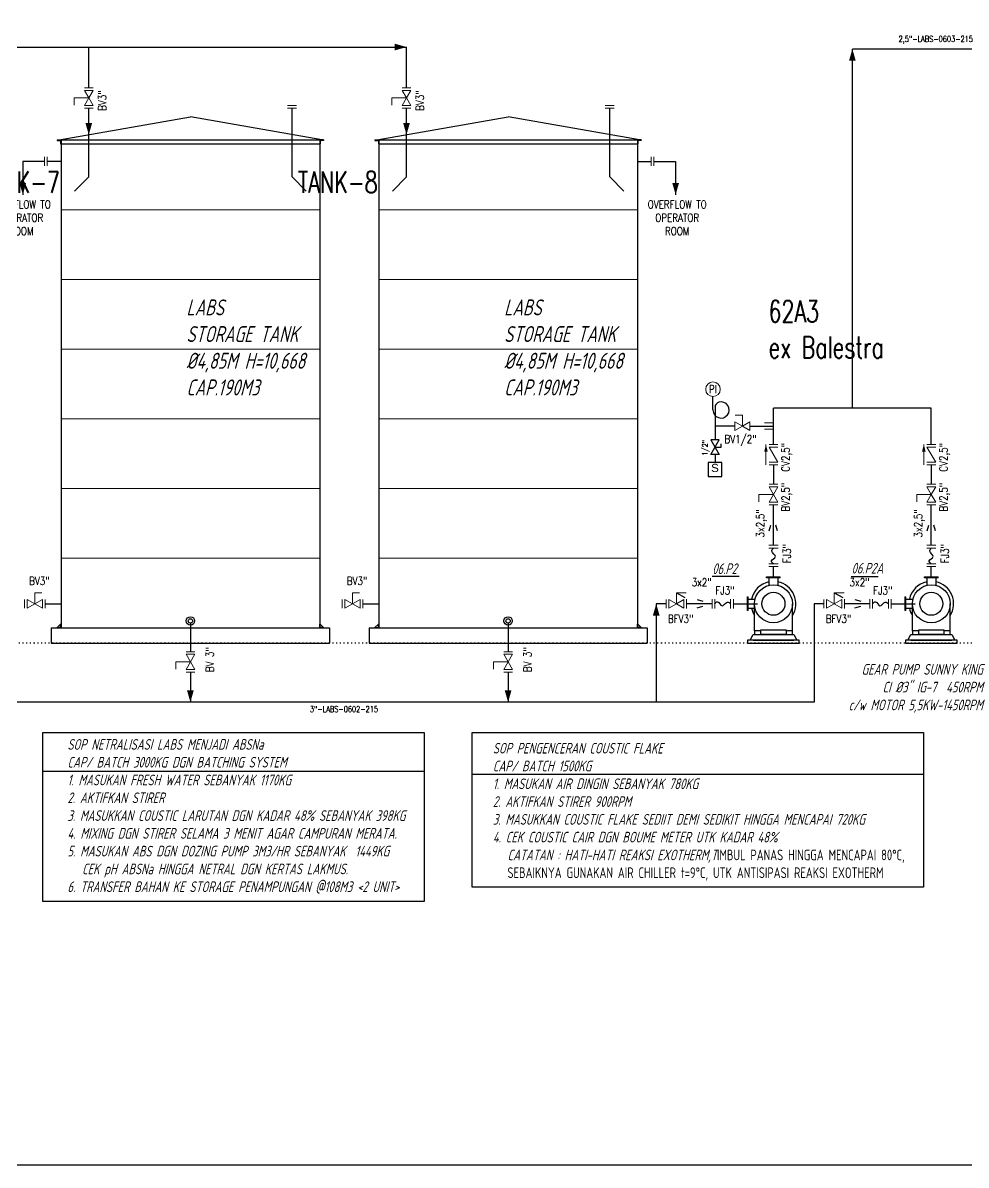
# Model space of a CAD drawing. Extents: x -29512 to 147477, y -5232 to 39709.
# Drawn here: x 140710.8 to 140799.3, y 10663.7 to 10770.8 of the extents above; entities that cross this region are included whole.
import ezdxf
from ezdxf.enums import TextEntityAlignment as Align

# ---------------------------------------------------------------- set-up
doc = ezdxf.new("R2010")
doc.units = 0
doc.linetypes.add('DOTTED', pattern=[0.25, 0, -0.25])
doc.layers.get('0').update_dxf_attribs({"linetype": 'CONTINUOUS'})
for name, color, linetype, lineweight in [('DIMENSI', 20, 'CONTINUOUS', 9), ('FITTING', 7, 'CONTINUOUS', 13), ('TAG', 140, 'CONTINUOUS', 13)]:
    doc.layers.add(name, color=color, linetype=linetype, lineweight=lineweight)
for name, color, linetype in [('DIMENSION', 3, 'CONTINUOUS'), ('HATCH', 4, 'CONTINUOUS'), ('NUVOLA', 6, 'CONTINUOUS'), ('roller', 11, 'CONTINUOUS'), ('S', 7, 'CONTINUOUS')]:
    doc.layers.add(name, color=color, linetype=linetype)
doc.styles.add('A3', font='arial.ttf', dxfattribs={"height": 0.3})
doc.styles.add('Romans100', font='romans.shx', dxfattribs={"width": 0.8, "height": 200})
doc.styles.add('S', font='ITALIC', dxfattribs={"height": 6})
doc.styles.add('S25', font='SIMPLEX', dxfattribs={"width": 0.8, "height": 0.25})
doc.styles.add('S3S', font='SIMPLEX', dxfattribs={"width": 0.7, "height": 0.3})
doc.styles.add('STYLE4', font='isocp.shx', dxfattribs={"width": 0.8, "oblique": 15, "height": 2})

# ---------------------------------------------------------------- blocks, each defined once
blk = doc.blocks.new('PRESA', base_point=(1.75, 0.1))
for p, q in [((1.5, 0.1), (1.5, 0.6)), ((1.5, 0.6), (2, 0.6)), ((2, 0.6), (2, 0.1)), ((2, 0.1), (1.5, 0.1))]:
    blk.add_line(p, q)
at = {"style": 'S', "width": 1.2}
blk.add_attdef('1', text='', height=0.3, dxfattribs=at).set_placement((1.75, 0.2), align=Align.CENTER)

msp = doc.modelspace()

# ---------------------------------------------------------------- linework, layer by layer
at = {"color": 7, "lineweight": 20}
for p, q in [((140715.6523, 10763.0917), (140715.6523, 10763.7572)), ((140717.0177, 10763.7572), (140715.6523, 10763.7572)), ((140745.4298, 10763.0917), (140745.4298, 10763.7572)), ((140746.7953, 10763.7572), (140745.4298, 10763.7572)), ((140777.6111, 10734.0365), (140778.2765, 10734.0365)), ((140778.2765, 10733.0016), (140778.2765, 10734.0365)), ((140781.1887, 10726.5867), (140779.8232, 10726.5867)), ((140779.8232, 10725.9213), (140779.8232, 10726.5867)), ((140795.9849, 10726.5867), (140794.6195, 10726.5867)), ((140794.6195, 10725.9213), (140794.6195, 10726.5867)), ((140711.961, 10716.352), (140711.961, 10717.3869)), ((140712.6264, 10717.3869), (140711.961, 10717.3869)), ((140742.404, 10717.3869), (140741.7385, 10717.3869)), ((140741.7385, 10716.352), (140741.7385, 10717.3869)), ((140772.0874, 10716.352), (140772.0874, 10717.3869)), ((140773.0098, 10717.3869), (140772.0874, 10717.3869)), ((140787.8061, 10717.3869), (140786.8837, 10717.3869)), ((140786.8837, 10716.352), (140786.8837, 10717.3869)), ((140725.1756, 10710.2363), (140725.1756, 10710.9017)), ((140726.5411, 10710.9017), (140725.1756, 10710.9017)), ((140756.3186, 10710.9017), (140754.9532, 10710.9017)), ((140754.9532, 10710.2363), (140754.9532, 10710.9017))]:
    msp.add_line(p, q, dxfattribs=at)
for p, q in [((140776.1073, 10731.7218), (140775.3205, 10731.7218)), ((140775.3205, 10731.7218), (140776.1073, 10730.3448)), ((140775.3205, 10730.3448), (140776.1073, 10731.7218)), ((140776.304, 10731.0333), (140776.304, 10731.3284)), ((140776.1073, 10730.3448), (140775.3205, 10730.3448)), ((140775.7139, 10731.0333), (140776.304, 10731.0333))]:
    msp.add_line(p, q)
at = {"color": 30, "lineweight": 20}
for p, q in [((140781.1887, 10731.2856), (140781.1887, 10731.289)), ((140795.9849, 10731.2856), (140795.9849, 10731.289))]:
    msp.add_line(p, q, dxfattribs=at)
at = {"color": 7, "lineweight": 20}
msp.add_circle((140775.5229, 10736.4638), 0.6834, dxfattribs=at)
for centre, radius in [((140726.5411, 10714.7474), 0.3934), ((140756.3186, 10714.7474), 0.3934), ((140726.5411, 10714.7474), 0.1969), ((140756.3186, 10714.7474), 0.1969)]:
    msp.add_circle(centre, radius)
for points in [[(140781.1887, 10720.0901), (140780.9913, 10720.3658), (140781.3721, 10720.769), (140781.0388, 10721.2787), (140781.1887, 10721.5752)], [(140795.9849, 10720.0901), (140795.7875, 10720.3658), (140796.1684, 10720.769), (140795.8351, 10721.2787), (140795.9849, 10721.5752)], [(140775.6889, 10716.352), (140775.9646, 10716.5494), (140776.3678, 10716.1686), (140776.8775, 10716.5019), (140777.174, 10716.352)], [(140790.4852, 10716.352), (140790.7609, 10716.5494), (140791.1641, 10716.1686), (140791.6737, 10716.5019), (140791.9703, 10716.352)]]:
    msp.add_spline(points, degree=3)
at = {"layer": 'DIMENSI', "color": 0, "linetype": 'ByBlock', "lineweight": 9}
for points in [[(140780.5449, 10718.8795), (140781.8325, 10718.8795)], [(140780.5449, 10718.7818), (140781.8325, 10718.7818)], [(140795.3411, 10718.8795), (140796.6287, 10718.8795)], [(140795.3411, 10718.7818), (140796.6287, 10718.7818)], [(140778.7125, 10715.7082), (140778.7125, 10716.9958)], [(140778.8102, 10715.7082), (140778.8102, 10716.9958)], [(140793.5087, 10715.7082), (140793.5087, 10716.9958)], [(140793.6064, 10715.7082), (140793.6064, 10716.9958)]]:
    msp.add_lwpolyline(points, close=True, dxfattribs=at)
at = {"layer": 'DIMENSION', "color": 3, "lineweight": 25}
for p, q in [((140714.2375, 10759.8173), (140726.5411, 10761.9868)), ((140738.8446, 10759.8173), (140726.5411, 10761.9868)), ((140744.0151, 10759.8173), (140756.3186, 10761.9868)), ((140768.6222, 10759.8173), (140756.3186, 10761.9868)), ((140714.4161, 10759.8173), (140714.4161, 10714.0973)), ((140738.6661, 10759.8173), (140738.6661, 10714.0973)), ((140744.1936, 10759.8173), (140744.1936, 10714.0973)), ((140768.4436, 10759.8173), (140768.4436, 10714.0973))]:
    msp.add_line(p, q, dxfattribs=at)
at = {"layer": 'DIMENSION', "color": 0, "lineweight": 25}
for p, q in [((140714.0589, 10759.8173), (140714.4161, 10759.8173)), ((140714.0589, 10759.8173), (140714.0589, 10759.7816)), ((140714.0589, 10759.7816), (140714.3803, 10759.7816)), ((140714.3803, 10759.7816), (140714.3803, 10759.4602)), ((140714.3803, 10759.4602), (140714.4161, 10759.4602)), ((140714.4161, 10759.8173), (140738.6661, 10759.8173)), ((140714.4161, 10759.8173), (140714.4161, 10759.4602)), ((140714.4161, 10759.4602), (140738.6661, 10759.4602)), ((140738.6661, 10759.8173), (140738.6661, 10759.4602)), ((140739.0232, 10759.8173), (140738.6661, 10759.8173)), ((140738.7018, 10759.4602), (140738.6661, 10759.4602)), ((140739.0232, 10759.7816), (140738.7018, 10759.7816)), ((140738.7018, 10759.7816), (140738.7018, 10759.4602)), ((140739.0232, 10759.8173), (140739.0232, 10759.7816)), ((140743.8365, 10759.8173), (140744.1936, 10759.8173)), ((140743.8365, 10759.8173), (140743.8365, 10759.7816)), ((140743.8365, 10759.7816), (140744.1579, 10759.7816)), ((140744.1579, 10759.7816), (140744.1579, 10759.4602)), ((140744.1579, 10759.4602), (140744.1936, 10759.4602)), ((140744.1936, 10759.8173), (140768.4436, 10759.8173)), ((140744.1936, 10759.8173), (140744.1936, 10759.4602)), ((140744.1936, 10759.4602), (140768.4436, 10759.4602)), ((140768.4436, 10759.8173), (140768.4436, 10759.4602)), ((140768.8008, 10759.8173), (140768.4436, 10759.8173)), ((140768.4794, 10759.4602), (140768.4436, 10759.4602)), ((140768.8008, 10759.7816), (140768.4794, 10759.7816)), ((140768.4794, 10759.7816), (140768.4794, 10759.4602)), ((140768.8008, 10759.8173), (140768.8008, 10759.7816)), ((140714.0589, 10714.133), (140714.3803, 10714.4545)), ((140714.0589, 10714.133), (140714.3803, 10714.133)), ((140714.0589, 10714.0973), (140714.0589, 10714.133)), ((140714.0589, 10714.0973), (140714.4161, 10714.0973)), ((140714.3803, 10714.133), (140714.3803, 10714.4545)), ((140714.3803, 10714.4545), (140714.4161, 10714.4545)), ((140714.4161, 10714.0973), (140714.4161, 10714.4545)), ((140738.6661, 10714.0973), (140738.6661, 10714.4545)), ((140738.7018, 10714.4545), (140738.6661, 10714.4545)), ((140738.7018, 10714.4545), (140738.6661, 10714.4545)), ((140739.0232, 10714.0973), (140738.6661, 10714.0973)), ((140738.7018, 10714.133), (140738.7018, 10714.4545)), ((140738.7018, 10714.4545), (140739.0232, 10714.133)), ((140739.0232, 10714.133), (140738.7018, 10714.133)), ((140739.0232, 10714.0973), (140739.0232, 10714.133)), ((140743.8365, 10714.133), (140744.1579, 10714.4545)), ((140743.8365, 10714.133), (140744.1579, 10714.133)), ((140743.8365, 10714.0973), (140743.8365, 10714.133)), ((140743.8365, 10714.0973), (140744.1936, 10714.0973)), ((140744.1579, 10714.133), (140744.1579, 10714.4545)), ((140744.1579, 10714.4545), (140744.1936, 10714.4545)), ((140744.1936, 10714.0973), (140744.1936, 10714.4545)), ((140768.4436, 10714.0973), (140768.4436, 10714.4545)), ((140768.4794, 10714.4545), (140768.4436, 10714.4545)), ((140768.4794, 10714.4545), (140768.4436, 10714.4545)), ((140768.8008, 10714.0973), (140768.4436, 10714.0973)), ((140768.4794, 10714.133), (140768.4794, 10714.4545)), ((140768.4794, 10714.4545), (140768.8008, 10714.133)), ((140768.8008, 10714.133), (140768.4794, 10714.133)), ((140768.8008, 10714.0973), (140768.8008, 10714.133))]:
    msp.add_line(p, q, dxfattribs=at)
at = {"layer": 'DIMENSION', "color": 8, "lineweight": 0}
for p, q in [((140714.4161, 10759.8173), (140738.6661, 10759.8173)), ((140744.1936, 10759.8173), (140768.4436, 10759.8173)), ((140714.4161, 10753.2859), (140738.6661, 10753.2859)), ((140744.1936, 10753.2859), (140768.4436, 10753.2859)), ((140714.4161, 10746.7545), (140738.6661, 10746.7545)), ((140744.1936, 10746.7545), (140768.4436, 10746.7545)), ((140714.4161, 10740.223), (140738.6661, 10740.223)), ((140744.1936, 10740.223), (140768.4436, 10740.223)), ((140714.4161, 10733.6916), (140738.6661, 10733.6916)), ((140744.1936, 10733.6916), (140768.4436, 10733.6916)), ((140714.4161, 10727.1602), (140738.6661, 10727.1602)), ((140744.1936, 10727.1602), (140768.4436, 10727.1602)), ((140714.4161, 10720.6287), (140738.6661, 10720.6287)), ((140744.1936, 10720.6287), (140768.4436, 10720.6287))]:
    msp.add_line(p, q, dxfattribs=at)
at = {"layer": 'DIMENSION', "color": 8, "lineweight": 25}
for p, q in [((140714.4161, 10759.8173), (140738.6661, 10759.8173)), ((140744.1936, 10759.8173), (140768.4436, 10759.8173))]:
    msp.add_line(p, q, dxfattribs=at)
at = {"layer": 'DIMENSION', "color": 0, "linetype": 'ByBlock', "ltscale": 0.5}
for p, q in [((140775.7139, 10733.0016), (140775.7139, 10731.7218)), ((140775.7139, 10730.3448), (140775.7139, 10729.5841)), ((140781.8325, 10718.7818), (140781.8325, 10718.8795)), ((140796.6287, 10718.7818), (140796.6287, 10718.8795))]:
    msp.add_line(p, q, dxfattribs=at)
at = {"layer": 'DIMENSION', "color": 1}
for p, q in [((140775.4314, 10718.9419), (140777.961, 10718.9419)), ((140788.4883, 10718.9074), (140791.0178, 10718.9074))]:
    msp.add_line(p, q, dxfattribs=at)
at = {"layer": 'DIMENSION', "color": 7}
for p, q in [((140713.5053, 10714.0973), (140739.5768, 10714.0973)), ((140713.5053, 10714.0973), (140713.5053, 10712.6687)), ((140739.5768, 10714.0973), (140739.5768, 10712.6687)), ((140743.2829, 10714.0973), (140769.3544, 10714.0973)), ((140743.2829, 10714.0973), (140743.2829, 10712.6687)), ((140769.3544, 10714.0973), (140769.3544, 10712.6687)), ((140713.5053, 10712.6687), (140739.5768, 10712.6687)), ((140743.2829, 10712.6687), (140769.3544, 10712.6687))]:
    msp.add_line(p, q, dxfattribs=at)
at = {"layer": 'DIMENSION', "color": 6, "linetype": 'ByBlock', "ltscale": 0.5}
msp.add_lwpolyline([(140940.703, 10663.7417), (140590.0902, 10663.7417), (140590.0902, 10878.0401), (140940.703, 10878.0401)], close=True, dxfattribs=at)
at = {"layer": 'DIMENSION', "color": 0, "linetype": 'ByBlock', "ltscale": 0.5}
for points in [[(140780.7651, 10718.4041, 0.29941233), (140779.1366, 10716.7756)], [(140782.9654, 10715.2415, 0.52247313), (140781.6122, 10718.4041)], [(140795.5614, 10718.4041, 0.29941233), (140793.9329, 10716.7756)], [(140797.7617, 10715.2415, 0.52247313), (140796.4085, 10718.4041)], [(140779.1366, 10715.9284, 0.08899884), (140779.4119, 10715.2415)], [(140793.9329, 10715.9284, 0.08899884), (140794.2082, 10715.2415)]]:
    msp.add_lwpolyline(points, format="xyb", dxfattribs=at)
for points in [[(140780.5449, 10718.7818), (140780.5449, 10718.8795)], [(140780.7651, 10718.7818), (140780.7651, 10718.0776)], [(140781.6122, 10718.7818), (140781.6122, 10718.0776)], [(140795.3411, 10718.7818), (140795.3411, 10718.8795)], [(140795.5614, 10718.7818), (140795.5614, 10718.0776)], [(140796.4085, 10718.7818), (140796.4085, 10718.0776)], [(140778.7125, 10716.9958), (140778.8102, 10716.9958)], [(140778.8102, 10716.7756), (140779.4631, 10716.7756)], [(140779.4119, 10713.8222), (140779.4119, 10716.352)], [(140782.9654, 10713.8222), (140782.9654, 10716.352)], [(140793.5087, 10716.9958), (140793.6064, 10716.9958)], [(140793.6064, 10716.7756), (140794.2594, 10716.7756)], [(140794.2082, 10713.8222), (140794.2082, 10716.352)], [(140797.7617, 10713.8222), (140797.7617, 10716.352)], [(140778.8102, 10715.7082), (140778.7125, 10715.7082)], [(140778.8102, 10715.9284), (140779.4631, 10715.9284)], [(140793.6064, 10715.7082), (140793.5087, 10715.7082)], [(140793.6064, 10715.9284), (140794.2594, 10715.9284)], [(140778.9927, 10712.9488), (140779.2746, 10713.4823), (140783.1027, 10713.4823), (140783.3846, 10712.9488)], [(140779.2746, 10712.9488), (140783.1027, 10712.9488)], [(140780.0053, 10713.8222), (140779.4119, 10713.8222), (140779.4119, 10713.4823), (140782.9654, 10713.4823), (140782.9654, 10713.8222), (140782.372, 10713.8222)], [(140793.7889, 10712.9488), (140794.0709, 10713.4823), (140797.899, 10713.4823), (140798.1809, 10712.9488)], [(140794.0709, 10712.9488), (140797.899, 10712.9488)], [(140794.8016, 10713.8222), (140794.2082, 10713.8222), (140794.2082, 10713.4823), (140797.7617, 10713.4823), (140797.7617, 10713.8222), (140797.1683, 10713.8222)]]:
    msp.add_lwpolyline(points, dxfattribs=at)
for points in [[(140778.7649, 10712.6687), (140783.6125, 10712.6687), (140783.6125, 10712.9488), (140778.7649, 10712.9488)], [(140780.0053, 10713.9042), (140782.372, 10713.9042), (140782.372, 10713.4823), (140780.0053, 10713.4823)], [(140793.5611, 10712.6687), (140798.4087, 10712.6687), (140798.4087, 10712.9488), (140793.5611, 10712.9488)], [(140794.8016, 10713.9042), (140797.1683, 10713.9042), (140797.1683, 10713.4823), (140794.8016, 10713.4823)]]:
    msp.add_lwpolyline(points, close=True, dxfattribs=at)
for centre, radius in [((140781.1887, 10716.352), 1.7768), ((140781.1887, 10716.352), 1.0754), ((140795.9849, 10716.352), 1.7768), ((140795.9849, 10716.352), 1.0754)]:
    msp.add_circle(centre, radius, dxfattribs=at)
at = {"layer": 'FITTING', "lineweight": 20}
for p, q in [((140716.6055, 10764.7184), (140717.4298, 10764.7184)), ((140746.3831, 10764.7184), (140747.2074, 10764.7184)), ((140716.6055, 10762.796), (140717.4298, 10762.796)), ((140736.4766, 10763.0433), (140735.6523, 10763.0433)), ((140736.4766, 10762.796), (140735.6523, 10762.796)), ((140746.3831, 10762.796), (140747.2074, 10762.796)), ((140766.2542, 10763.0433), (140765.4299, 10763.0433)), ((140766.2542, 10762.796), (140765.4299, 10762.796)), ((140712.8797, 10758.2244), (140712.8797, 10757.4001)), ((140713.1271, 10758.2244), (140713.1271, 10757.4001)), ((140769.7326, 10758.2244), (140769.7326, 10757.4001)), ((140769.98, 10758.2244), (140769.98, 10757.4001)), ((140781.1887, 10733.2977), (140780.3644, 10733.2977)), ((140781.1887, 10732.7055), (140780.3644, 10732.7055)), ((140780.4889, 10731.2854), (140780.4889, 10729.3633)), ((140781.6008, 10731.2856), (140780.7765, 10731.2856)), ((140795.2852, 10731.2854), (140795.2852, 10729.3633)), ((140796.3971, 10731.2856), (140795.5728, 10731.2856)), ((140781.6008, 10729.3633), (140780.7765, 10729.3633)), ((140796.3971, 10729.3633), (140795.5728, 10729.3633)), ((140780.7765, 10727.5479), (140781.6008, 10727.5479)), ((140795.5728, 10727.5479), (140796.3971, 10727.5479)), ((140780.7765, 10725.6255), (140781.6008, 10725.6255)), ((140795.5728, 10725.6255), (140796.3971, 10725.6255)), ((140710.9998, 10715.9399), (140710.9998, 10716.7642)), ((140712.9221, 10715.9399), (140712.9221, 10716.7642)), ((140740.7774, 10715.9399), (140740.7774, 10716.7642)), ((140742.6997, 10715.9399), (140742.6997, 10716.7642)), ((140771.1262, 10715.9399), (140771.1262, 10716.7642)), ((140785.9225, 10715.9399), (140785.9225, 10716.7642)), ((140726.1289, 10711.8629), (140726.9532, 10711.8629)), ((140755.9065, 10711.8629), (140756.7308, 10711.8629)), ((140726.1289, 10709.9406), (140726.9532, 10709.9406)), ((140755.9065, 10709.9406), (140756.7308, 10709.9406))]:
    msp.add_line(p, q, dxfattribs=at)
at = {"layer": 'FITTING'}
for p, q in [((140780.7599, 10721.8325), (140781.6174, 10721.8325)), ((140780.7599, 10721.5752), (140781.6174, 10721.5752)), ((140795.5562, 10721.8325), (140796.4137, 10721.8325)), ((140795.5562, 10721.5752), (140796.4137, 10721.5752)), ((140780.7599, 10720.0901), (140781.6174, 10720.0901)), ((140780.7599, 10719.8329), (140781.6174, 10719.8329)), ((140795.5562, 10720.0901), (140796.4137, 10720.0901)), ((140795.5562, 10719.8329), (140796.4137, 10719.8329)), ((140773.0486, 10716.7807), (140773.0486, 10715.9233)), ((140775.4317, 10716.7807), (140775.4317, 10715.9233)), ((140775.6889, 10716.7807), (140775.6889, 10715.9233)), ((140777.174, 10716.7807), (140777.174, 10715.9233)), ((140777.4313, 10716.7807), (140777.4313, 10715.9233)), ((140787.8449, 10716.7807), (140787.8449, 10715.9233)), ((140790.2279, 10716.7807), (140790.2279, 10715.9233)), ((140790.4852, 10716.7807), (140790.4852, 10715.9233)), ((140791.9703, 10716.7807), (140791.9703, 10715.9233)), ((140792.2276, 10716.7807), (140792.2276, 10715.9233))]:
    msp.add_line(p, q, dxfattribs=at)
at = {"layer": 'FITTING', "lineweight": 20}
for points in [[(140717.0177, 10763.7572), (140716.6055, 10764.4711), (140717.4298, 10764.4711)], [(140746.7953, 10763.7572), (140746.3831, 10764.4711), (140747.2074, 10764.4711)], [(140717.0177, 10763.7572), (140716.6055, 10763.0433), (140717.4298, 10763.0433)], [(140746.7953, 10763.7572), (140746.3831, 10763.0433), (140747.2074, 10763.0433)], [(140778.2765, 10733.0016), (140777.5627, 10732.5894), (140777.5627, 10733.4137)], [(140778.2765, 10733.0016), (140778.9904, 10732.5894), (140778.9904, 10733.4137)], [(140781.1887, 10726.5867), (140780.7765, 10727.3006), (140781.6008, 10727.3006)], [(140795.9849, 10726.5867), (140795.5728, 10727.3006), (140796.3971, 10727.3006)], [(140781.1887, 10726.5867), (140780.7765, 10725.8728), (140781.6008, 10725.8728)], [(140795.9849, 10726.5867), (140795.5728, 10725.8728), (140796.3971, 10725.8728)], [(140711.961, 10716.352), (140711.2471, 10715.9399), (140711.2471, 10716.7642)], [(140711.961, 10716.352), (140712.6748, 10715.9399), (140712.6748, 10716.7642)], [(140741.7385, 10716.352), (140741.0247, 10715.9399), (140741.0247, 10716.7642)], [(140741.7385, 10716.352), (140742.4524, 10715.9399), (140742.4524, 10716.7642)], [(140772.0874, 10716.352), (140771.3736, 10715.9399), (140771.3736, 10716.7642)], [(140772.0874, 10716.352), (140772.8013, 10715.9399), (140772.8013, 10716.7642)], [(140786.8837, 10716.352), (140786.1698, 10715.9399), (140786.1698, 10716.7642)], [(140786.8837, 10716.352), (140787.5976, 10715.9399), (140787.5976, 10716.7642)], [(140726.5411, 10710.9017), (140726.1289, 10711.6156), (140726.9532, 10711.6156)], [(140726.5411, 10710.9017), (140726.1289, 10710.1879), (140726.9532, 10710.1879)], [(140756.3186, 10710.9017), (140755.9065, 10711.6156), (140756.7308, 10711.6156)], [(140756.3186, 10710.9017), (140755.9065, 10710.1879), (140756.7308, 10710.1879)]]:
    msp.add_lwpolyline(points, close=True, dxfattribs=at)
for points in [[(140780.7765, 10731.0383), (140781.6008, 10731.0383), (140780.7765, 10731.0383), (140781.6008, 10729.6106), (140780.7765, 10729.6106)], [(140795.5728, 10731.0383), (140796.3971, 10731.0383), (140795.5728, 10731.0383), (140796.3971, 10729.6106), (140795.5728, 10729.6106)]]:
    msp.add_lwpolyline(points, dxfattribs=at)
for points in [[(140780.6575, 10730.6124), (140780.4889, 10731.2854), (140780.3208, 10730.6123)], [(140795.4538, 10730.6124), (140795.2852, 10731.2854), (140795.117, 10730.6123)]]:
    msp.add_solid(points, dxfattribs=at)
at = {"layer": 'HATCH', "color": 7}
for p, q in [((140775.5229, 10734.5138), (140775.5229, 10735.7804)), ((140775.7139, 10734.762), (140775.7139, 10733.0016)), ((140777.5627, 10733.0016), (140775.7139, 10733.0016)), ((140778.9904, 10733.0016), (140781.1887, 10733.0016)), ((140772.0874, 10717.3869), (140772.8862, 10716.9257)), ((140786.8837, 10717.3869), (140787.6825, 10716.9257)), ((140712.9221, 10716.352), (140714.4161, 10716.352)), ((140742.6997, 10716.352), (140744.1936, 10716.352)), ((140712.6392, 10700.6768), (140748.4403, 10700.6768)), ((140752.9425, 10700.3927), (140795.2447, 10700.3927))]:
    msp.add_line(p, q, dxfattribs=at)
at = {"layer": 'HATCH', "color": 7, "linetype": 'DOTTED'}
msp.add_line((140800.4949, 10712.6687), (140604.0292, 10712.6687), dxfattribs=at)
at = {"layer": 'HATCH', "color": 1}
for points in [[(140712.6991, 10704.2969), (140748.4403, 10704.2969), (140748.4403, 10688.4595), (140712.6991, 10688.4595)], [(140752.9425, 10704.2969), (140795.2447, 10704.2969), (140795.2447, 10689.8045), (140752.9425, 10689.8045)]]:
    msp.add_lwpolyline(points, close=True, dxfattribs=at)
at = {"layer": 'HATCH', "color": 7}
for centre, radius, start, end in [((140776.2797, 10734.5138), 0.7567, 180, 104.84939), ((140776.2139, 10734.762), 0.5, 104.84939, 180)]:
    msp.add_arc(centre, radius, start, end, dxfattribs=at)
at = {"layer": 'NUVOLA', "color": 1}
for p, q in [((140675.7313, 10768.5291), (140746.7953, 10768.5291)), ((140717.0177, 10764.7184), (140717.0177, 10768.5291)), ((140746.7953, 10764.7184), (140746.7953, 10768.5291)), ((140813.6473, 10768.343), (140788.5868, 10768.343)), ((140788.5868, 10734.6873), (140788.5868, 10768.343)), ((140717.0177, 10756.3565), (140717.0177, 10762.796)), ((140736.0644, 10756.3565), (140736.0644, 10762.796)), ((140746.7953, 10756.3565), (140746.7953, 10762.796)), ((140765.842, 10756.3565), (140765.842, 10762.796)), ((140712.8797, 10757.8122), (140710.8364, 10757.8122)), ((140710.8364, 10757.8122), (140710.8364, 10754.6815)), ((140714.4161, 10757.8122), (140713.1271, 10757.8122)), ((140768.4436, 10757.8122), (140769.7326, 10757.8122)), ((140769.98, 10757.8122), (140772.0234, 10757.8122)), ((140772.0234, 10757.8122), (140772.0234, 10754.6815)), ((140717.0177, 10756.3565), (140715.691, 10755.0297)), ((140736.0644, 10756.3565), (140737.3912, 10755.0297)), ((140746.7953, 10756.3565), (140745.4685, 10755.0297)), ((140765.842, 10756.3565), (140767.1688, 10755.0297)), ((140781.1887, 10731.2856), (140781.1887, 10734.6873)), ((140795.9849, 10734.6873), (140781.1887, 10734.6873)), ((140795.9849, 10731.289), (140795.9849, 10734.6873)), ((140781.1887, 10729.3633), (140781.1887, 10727.5479)), ((140795.9849, 10729.3633), (140795.9849, 10727.5479)), ((140781.1887, 10721.8325), (140781.1887, 10725.6255)), ((140795.9849, 10721.8325), (140795.9849, 10725.6255)), ((140781.1887, 10718.8795), (140781.1887, 10719.8329)), ((140795.9849, 10718.8795), (140795.9849, 10719.8329)), ((140770.2036, 10716.352), (140770.2036, 10707.131)), ((140771.1262, 10716.352), (140770.2036, 10716.352)), ((140775.4317, 10716.352), (140773.0486, 10716.352)), ((140777.4313, 10716.352), (140779.6899, 10716.352)), ((140784.9999, 10716.352), (140784.9999, 10707.131)), ((140785.9225, 10716.352), (140784.9999, 10716.352)), ((140790.2279, 10716.352), (140787.8449, 10716.352)), ((140792.2276, 10716.352), (140794.4862, 10716.352)), ((140726.5411, 10714.5973), (140726.5411, 10711.8629)), ((140756.3186, 10714.5973), (140756.3186, 10711.8629)), ((140726.5411, 10709.9406), (140726.5411, 10707.131)), ((140756.3186, 10709.9406), (140756.3186, 10707.131)), ((140784.9999, 10707.131), (140692.7586, 10707.131))]:
    msp.add_line(p, q, dxfattribs=at)
for points in [[(140746.7953, 10768.5291), (140745.6937, 10768.8438), (140745.6937, 10768.2144)], [(140788.5868, 10768.343), (140788.9015, 10767.2415), (140788.2721, 10767.2415)], [(140717.0177, 10760.3075), (140717.3324, 10761.4091), (140716.703, 10761.4091)], [(140746.7953, 10760.3075), (140747.11, 10761.4091), (140746.4805, 10761.4091)], [(140710.8364, 10754.6815), (140711.1511, 10755.783), (140710.5216, 10755.783)], [(140772.0234, 10754.6815), (140771.7086, 10755.783), (140772.3381, 10755.783)], [(140770.2036, 10716.352), (140770.5184, 10715.2505), (140769.8889, 10715.2505)], [(140726.5411, 10707.131), (140726.8558, 10708.2325), (140726.2263, 10708.2325)], [(140756.3186, 10707.131), (140756.6334, 10708.2325), (140756.0039, 10708.2325)]]:
    msp.add_solid(points, dxfattribs=at)
at = {"layer": 'roller', "color": 0, "linetype": 'ByBlock', "lineweight": 9}
for p, q in [((140782.7306, 10712.6687), (140779.6467, 10712.6687)), ((140782.7306, 10712.6687), (140779.6467, 10712.6687)), ((140797.5269, 10712.6687), (140794.443, 10712.6687)), ((140797.5269, 10712.6687), (140794.443, 10712.6687))]:
    msp.add_line(p, q, dxfattribs=at)
at = {"layer": 'S'}
for p, q in [((140780.7952, 10723.1782), (140780.9526, 10723.729)), ((140781.5821, 10723.1782), (140781.4247, 10723.729)), ((140795.5915, 10723.1782), (140795.7489, 10723.729)), ((140796.3783, 10723.1782), (140796.221, 10723.729)), ((140774.0258, 10716.7454), (140774.5765, 10716.5881)), ((140774.0258, 10715.9586), (140774.5765, 10716.116)), ((140788.822, 10716.7454), (140789.3728, 10716.5881)), ((140788.822, 10715.9586), (140789.3728, 10716.116))]:
    msp.add_line(p, q, dxfattribs=at)

# ---------------------------------------------------------------- block references
ref = msp.add_blockref('PRESA', (140775.7139, 10728.2933), dxfattribs=dict(xscale=-2.581460861898449, yscale=2.581460861912547, zscale=2.581460861912586))
ref.add_attrib('1', 'S', dxfattribs={"height": 0.7744, "style": 'A3'}).set_placement((140775.7077, 10728.6961), align=Align.CENTER)

# ---------------------------------------------------------------- texts
at = {"layer": 'DIMENSION', "color": 6, "char_height": 1.5, "attachment_point": 1, "style": 'STYLE4'}
for insert in [(140726.1672, 10744.8777), (140755.9448, 10744.8777)]:
    msp.add_mtext('LABS\\PSTORAGE TANK\\P%%c4,85M H=10,668\\PCAP.190M3}', dxfattribs=dict(at, insert=insert))
at = {"layer": 'DIMENSION', "color": 1, "char_height": 1, "attachment_point": 1, "style": 'STYLE4'}
for s, insert in [('06.P2}', (140775.4562, 10720.1384)), ('{06.P2A}', (140788.513, 10720.1844))]:
    msp.add_mtext(s, dxfattribs=dict(at, insert=insert))
at = {"layer": 'DIMENSION', "color": 2, "insert": (140800.815, 10708.4235), "char_height": 1, "attachment_point": 6, "style": 'STYLE4'}
msp.add_mtext('{GEAR PUMP SUNNY KING\\PCI %%C3" IG-7  450RPM\\Pc/w MOTOR 5,5KW-1450RPM\\P}', dxfattribs=at)
at = {"layer": 'DIMENSION', "color": 3, "char_height": 1, "attachment_point": 1, "style": 'STYLE4'}
for s, insert in [('{SOP NETRALISASI LABS MENJADI ABSNa\\PCAP/ BATCH 3000KG DGN BATCHING SYSTEM\\P1. MASUKAN FRESH WATER SEBANYAK 1170KG\\P2. AKTIFKAN STIRER \\P3. MASUKKAN COUSTIC LARUTAN DGN KADAR 48% SEBANYAK 398KG\\P4. MIXING DGN STIRER SELAMA 3 MENIT AGAR CAMPURAN MERATA.\\P5. MASUKAN ABS DGN DOZING PUMP 3M3/HR SEBANYAK  1449KG\\P   CEK pH ABSNa HINGGA NETRAL DGN KERTAS LAKMUS.\\P6. TRANSFER BAHAN KE STORAGE PENAMPUNGAN @108M3 <2 UNIT>}', (140715.018, 10703.6713)), ('{SOP PENGENCERAN COUSTIC FLAKE\\PCAP/ BATCH 1500KG\\P1. MASUKAN AIR DINGIN SEBANYAK 780KG\\P2. AKTIFKAN STIRER 900RPM\\P3. MASUKKAN COUSTIC FLAKE SEDIIT DEMI SEDIKIT HINGGA MENCAPAI 720KG\\P4. CEK COUSTIC CAIR DGN BOUME METER UTK KADAR 48%\\P   CATATAN : HATI-HATI REAKSI EXOTHERM,T\\Fisocp.shx|c0;\\C3;\\T1;\\Q0.261799;\\W0.8;\\A0;IMBUL PANAS HINGGA MENCAPAI 80%%dC,\\P   SEBAIKNYA GUNAKAN AIR CHILLER t=9%%dC, UTK ANTISIPASI REAKSI EXOTHERM}', (140754.8882, 10703.3166))]:
    msp.add_mtext(s, dxfattribs=dict(at, insert=insert))
at = {"layer": 'NUVOLA', "color": 0, "width": 33.588012, "attachment_point": 1, "style": 'S3S'}
for s, insert, char_height in [('TANK-7}', (140706.8422, 10756.8782), 2.0244), ('TANK-8}', (140736.6198, 10756.8782), 2.0244), ('62A3\\Pex Balestra}', (140780.7213, 10744.7769), 2.024401)]:
    msp.add_mtext(s, dxfattribs=dict(at, insert=insert, char_height=char_height))
at = {"layer": 'S', "color": 2, "style": 'S25', "width": 0.8}
for s, p in [('2,5"-LABS-0603-215', (140799.8886, 10769.0071)), ('3"-LABS-0602-215', (140744.1269, 10706.2034))]:
    msp.add_text(s, height=0.5646, dxfattribs=at).set_placement(p, align=Align.RIGHT)
at = {"layer": 'S', "style": 'S25', "width": 0.8}
msp.add_text('1/2"', height=0.5, rotation=90, dxfattribs=at).set_placement((140775.016, 10731.7037), align=Align.RIGHT)
at = {"layer": 'TAG', "color": 6, "lineweight": 20, "style": 'Romans100', "width": 0.8}
for p in [(140780.3351, 10725.2113), (140795.1314, 10725.2113)]:
    msp.add_text('3x2,5"', height=0.75, rotation=90, dxfattribs=at).set_placement(p, align=Align.RIGHT)
for p in [(140775.4021, 10717.9902), (140790.1984, 10717.9902)]:
    msp.add_text('3x2"', height=0.75, dxfattribs=at).set_placement(p, align=Align.RIGHT)
at = {"layer": 'TAG', "color": 6, "lineweight": 20, "char_height": 0.75, "width": 7.302947, "attachment_point": 5, "rotation": 90, "style": 'Romans100'}
for s, insert in [('{BV3"}', (140718.2779, 10763.5069)), ('{BV3"}', (140748.0554, 10763.5069)), ('{CV2,5"}', (140782.4488, 10730.0741)), ('{CV2,5"}', (140797.2451, 10730.0741)), ('{BV2,5"}', (140782.4488, 10726.3364)), ('{BV2,5"}', (140797.2451, 10726.3364)), ('{FJ3"}', (140782.4555, 10721.047)), ('{FJ3"}', (140797.2518, 10721.047)), ('{BV 3"}', (140728.3539, 10711.11)), ('{BV 3"}', (140758.1315, 10711.11))]:
    msp.add_mtext(s, dxfattribs=dict(at, insert=insert))
at = {"layer": 'TAG', "color": 6, "lineweight": 20, "char_height": 0.75, "width": 7.302947, "attachment_point": 5, "style": 'Romans100'}
for s, insert in [('{OVERFLOW TO OPERATOR ROOM\\P}', (140710.6912, 10752.5307)), ('{OVERFLOW TO OPERATOR ROOM\\P}', (140772.1685, 10752.5307)), ('{PI}', (140775.5142, 10736.4644)), ('{BV1/2"}', (140778.1097, 10731.666)), ('{BV3"}', (140712.3901, 10718.4915)), ('{BV3"}', (140742.1676, 10718.4915)), ('{FJ3"}', (140776.6458, 10717.5995)), ('{FJ3"}', (140791.4421, 10717.5995)), ('{BFV3"}', (140772.4957, 10714.9435)), ('{BFV3"}', (140787.292, 10714.9435))]:
    msp.add_mtext(s, dxfattribs=dict(at, insert=insert))

doc.saveas('drawing.dxf')
